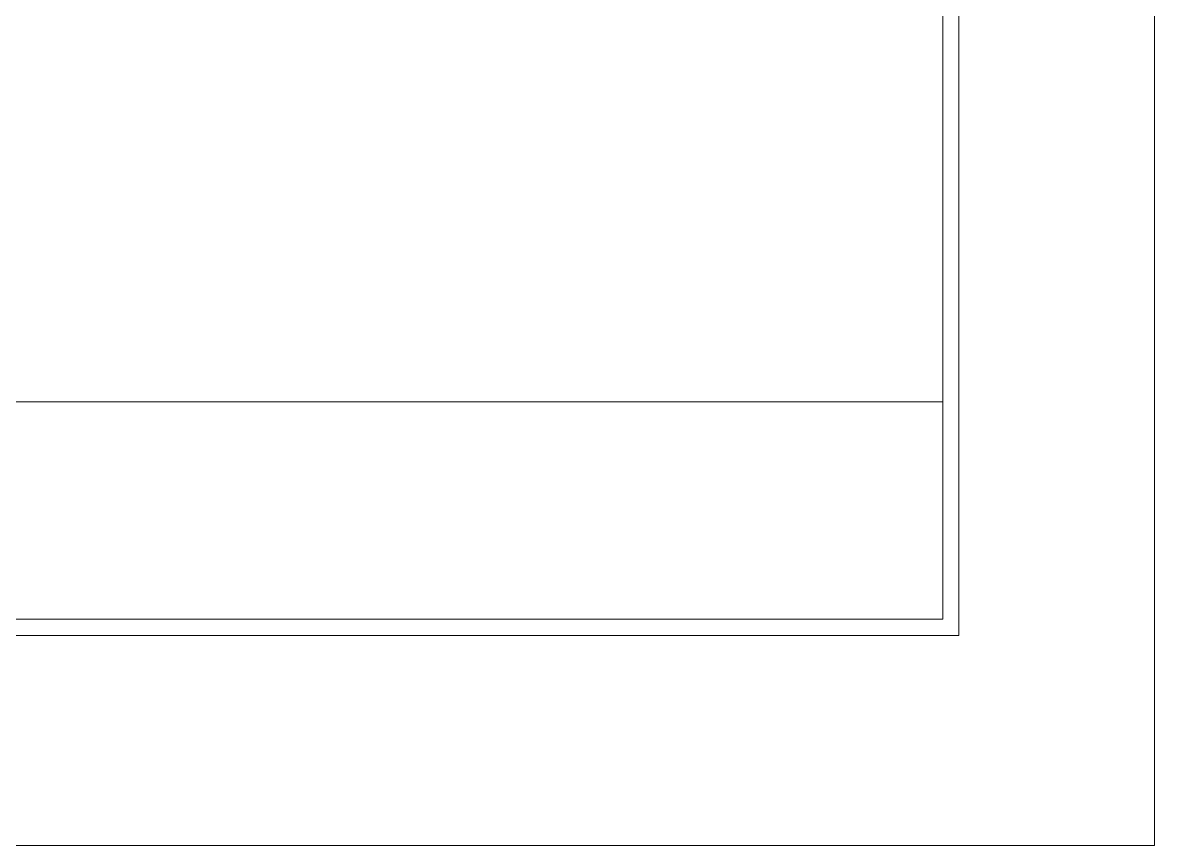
# Model space of a CAD drawing. Header units: millimetres. Extents: x 4267 to 8467, y 166 to 3136.
# Drawn here: x 7466 to 8467, y 166 to 893 of the extents above; entities that cross this region are included whole.
import ezdxf

# ---------------------------------------------------------------- set-up
doc = ezdxf.new("R2010")
doc.units = ezdxf.units.MM

msp = doc.modelspace()

# ---------------------------------------------------------------- linework, layer by layer
at = {"lineweight": 5}
for p, q in [((8466.8, 3135.5, 163.2), (8466.8, 165.5, 163.2)), ((8279.8, 365.3, 163.2), (8279.8, 2936.7, 163.2)), ((8279.8, 557.5, 163.2), (4453.8, 557.5, 163.2)), ((4453.8, 365.3, 163.2), (8279.8, 365.3, 163.2)), ((8466.8, 165.5, 163.2), (4266.8, 165.5, 163.2))]:
    msp.add_line(p, q, dxfattribs=at)
at = {"color": 4, "lineweight": 5}
for p, q in [((8294, 351.1, 163.2), (8294, 2950.9, 163.2)), ((4439.6, 351.1, 163.2), (8294, 351.1, 163.2))]:
    msp.add_line(p, q, dxfattribs=at)

doc.saveas('drawing.dxf')
